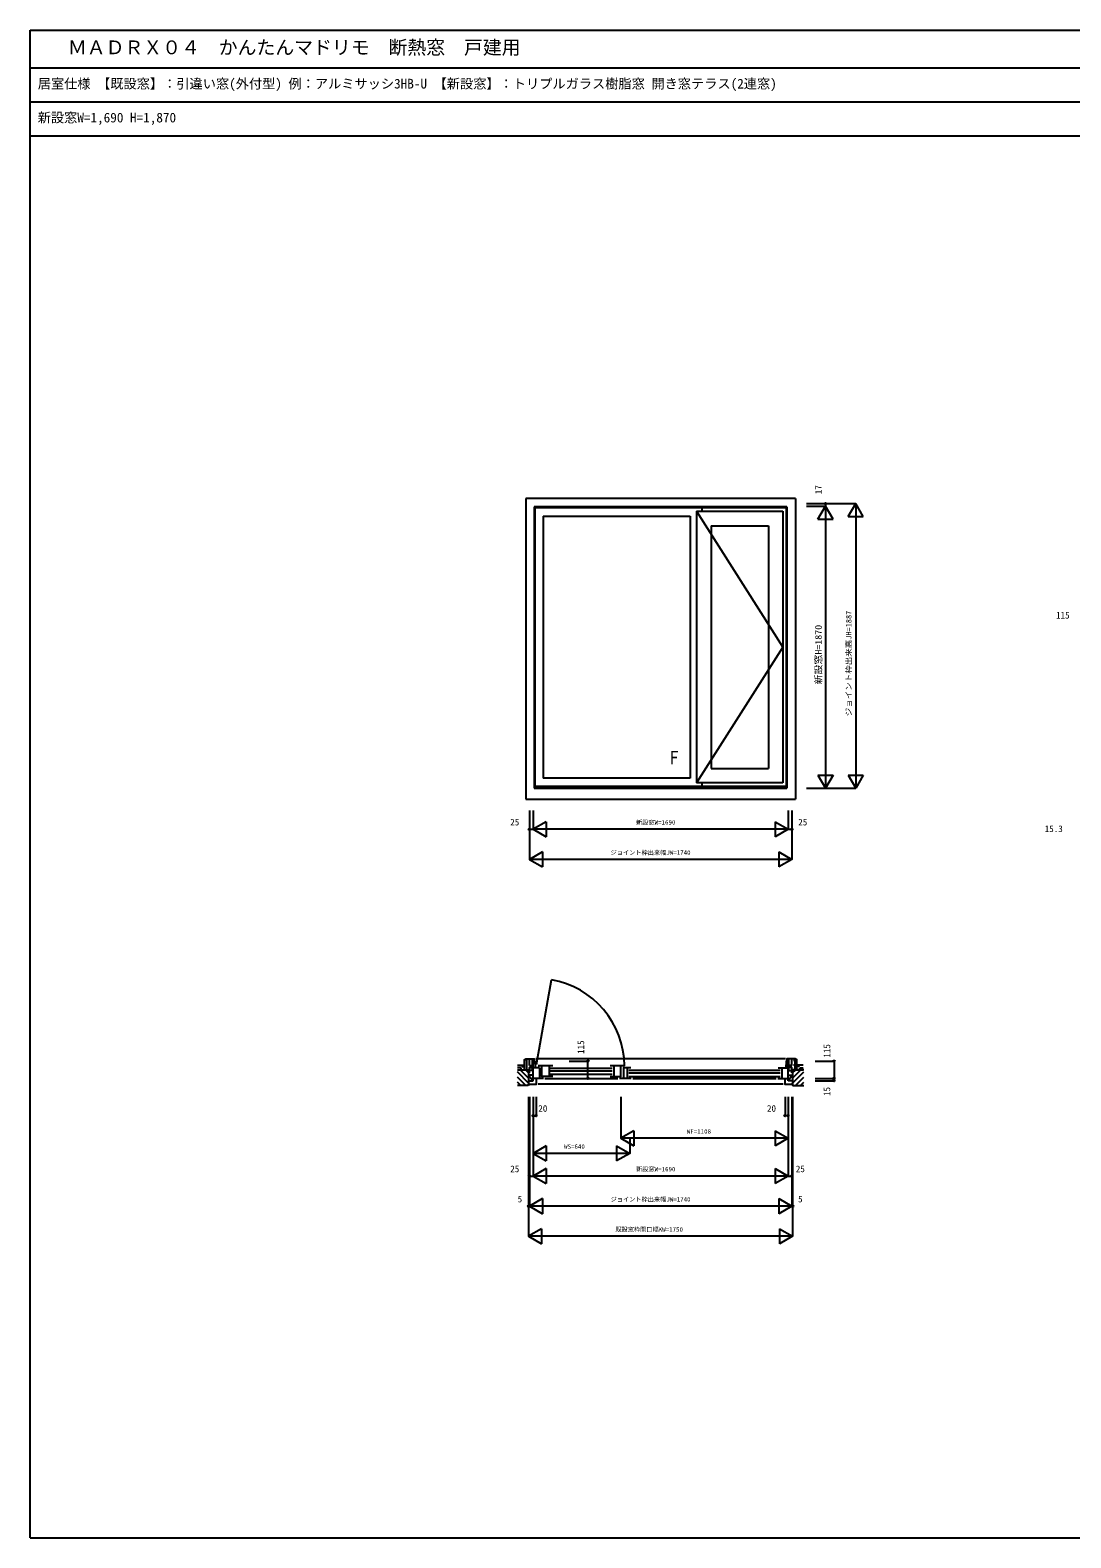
# Model space of a CAD drawing. Units: millimetres, scale not verified. Extents: x -6875 to 6875, y -5000 to 5000.
# Drawn here: x -6875 to 22, y -5000 to 5000 of the extents above; entities that cross this region are included whole.
import ezdxf
from ezdxf.enums import TextEntityAlignment as Align

# ---------------------------------------------------------------- set-up
doc = ezdxf.new("R2010")
doc.units = ezdxf.units.MM
doc.header["$LTSCALE"] = 20
for name, color, linetype in [('0-0_0', 7, 'Continuous'), ('0-1_YKK_A1', 4, 'Continuous'), ('0-2_YKK_B1', 4, 'Continuous'), ('0-3_YKK_B1E', 7, 'Continuous'), ('0-4_YKK_B2', 5, 'Continuous'), ('0-8_YKK_F1', 7, 'Continuous'), ('0-9_YKK_N1', 2, 'Continuous'), ('0-A_YKK_Z1', 7, 'Continuous')]:
    doc.layers.add(name, color=color, linetype=linetype)
doc.styles.add('ＭＳ ゴシック', font='')
doc.styles.get('ＭＳ ゴシック').set_extended_font_data('MS Gothic')

msp = doc.modelspace()

# ---------------------------------------------------------------- linework, layer by layer
at = {"layer": '0-1_YKK_A1'}
for p, q in [((-3589.69, 1893.8), (-3589.69, -100.1)), ((-1803.69, 1893.8), (-3589.69, 1893.8)), ((-3533.69, 1837.8), (-3533.69, -27.1)), ((-1859.69, 1837.8), (-3533.69, 1837.8)), ((-3529.69, 1830.9), (-3529.69, -15.1)), ((-1863.69, 1830.9), (-3529.69, 1830.9)), ((-2457.69, 1808.9), (-2457.69, 6.9)), ((-2457.69, 1808.9), (-1885.69, 1808.9)), ((-2423.69, 1830.9), (-2423.69, 1808.9)), ((-1885.69, 1808.9), (-1885.69, 6.9)), ((-1863.69, 1830.9), (-1863.69, -15.1)), ((-1859.69, 1837.8), (-1859.69, -27.1)), ((-1803.69, 1893.8), (-1803.69, -100.1)), ((-3475.69, 1776.9), (-3475.69, 38.9)), ((-3475.69, 1776.9), (-2499.69, 1776.9)), ((-2499.69, 1776.9), (-2499.69, 38.9)), ((-2361.69, 1712.9), (-2361.69, 102.9)), ((-2361.69, 1712.9), (-1981.69, 1712.9)), ((-1981.69, 1712.9), (-1981.69, 102.9)), ((-2361.69, 102.9), (-1981.69, 102.9)), ((-2499.69, 38.9), (-3475.69, 38.9)), ((-1885.69, 6.9), (-2457.69, 6.9)), ((-2423.69, 6.9), (-2423.69, -15.1)), ((-3533.69, -27.1), (-1859.69, -27.1)), ((-3529.69, -15.1), (-1863.69, -15.1)), ((-3589.69, -100.1), (-1803.69, -100.1))]:
    msp.add_line(p, q, dxfattribs=at)
msp.add_lwpolyline([(-2457.69, 1808.9), (-1885.69, 907.9), (-2457.69, 6.9)], dxfattribs=at)
at = {"layer": '0-2_YKK_B1'}
for p, q in [((-3519.16, -1861.44), (-3419.82, -1298.1)), ((-3566.69, -1866.8), (-3566.69, -1822.1)), ((-3566.69, -1866.8), (-3546.69, -1866.8)), ((-3554.49, -1866.8), (-3554.49, -1880)), ((-3546.69, -1900.6), (-3546.69, -1822.1)), ((-3499.69, -1883.1), (-3541.69, -1883.1)), ((-1869.69, -1822.8), (-3523.69, -1822.8)), ((-3411.69, -1869.1), (-3507.69, -1869.1)), ((-3499.69, -1883.1), (-3499.69, -1953.1)), ((-3435.69, -1869.1), (-3435.69, -1939.1)), ((-3425.69, -1884.1), (-3017.69, -1884.1)), ((-2935.69, -1869.1), (-3031.69, -1869.1)), ((-3007.69, -1869.1), (-3007.69, -1939.1)), ((-2917.69, -1883.1), (-2917.69, -1953.1)), ((-2907.69, -1898.1), (-1903.69, -1898.1)), ((-1917.69, -1883.1), (-1851.69, -1883.1)), ((-1893.69, -1883.1), (-1893.69, -1953.1)), ((-1846.69, -1900.6), (-1846.69, -1822.1)), ((-1826.69, -1866.8), (-1846.69, -1866.8)), ((-1838.89, -1866.8), (-1838.89, -1880)), ((-1826.69, -1866.8), (-1826.69, -1822.1)), ((-3546.69, -1900.6), (-3566.69, -1900.6)), ((-3473.69, -1953.1), (-3541.69, -1953.1)), ((-1884.23, -1990.12), (-3509.19, -1990.12)), ((-3463.69, -1953.1), (-2979.69, -1953.1)), ((-3017.69, -1904.6), (-3425.69, -1904.6)), ((-3425.69, -1925.1), (-3017.69, -1925.1)), ((-2891.69, -1953.1), (-2969.69, -1953.1)), ((-1903.69, -1918.6), (-2907.69, -1918.6)), ((-2907.69, -1939.1), (-1903.69, -1939.1)), ((-2881.69, -1953.1), (-1929.69, -1953.1)), ((-1919.69, -1953.1), (-1851.69, -1953.1)), ((-1846.69, -1900.6), (-1826.69, -1900.6))]:
    msp.add_line(p, q, dxfattribs=at)
for points in [[(-3589.69, -1827.1), (-3589.69, -1822.1), (-3533.69, -1822.1), (-3533.69, -1838.1)], [(-3566.69, -1915.6), (-3566.69, -1880), (-3546.69, -1880)], [(-3541.69, -1968.1), (-3541.69, -1838.1), (-3529.69, -1838.1), (-3527.33, -1883.1)], [(-3411.69, -1939.1), (-3483.69, -1939.1), (-3483.69, -1869.1)], [(-3031.69, -1939.1), (-2959.69, -1939.1), (-2959.69, -1869.1)], [(-2893.69, -1883.1), (-2943.69, -1883.1), (-2943.69, -1953.1)], [(-1851.69, -1968.1), (-1851.69, -1838.1), (-1863.69, -1838.1), (-1866.05, -1883.1)], [(-1803.69, -1827.1), (-1803.69, -1822.1), (-1859.69, -1822.1), (-1859.69, -1838.1)], [(-1826.69, -1915.6), (-1826.69, -1880), (-1846.69, -1880)], [(-3569.19, -1990.1), (-3519.19, -1990.1), (-3519.19, -1953.1)], [(-1874.23, -1953.1), (-1874.23, -1990.1), (-1824.23, -1990.1)]]:
    msp.add_lwpolyline(points, dxfattribs=at)
msp.add_arc((-3521.47, -1875.02), 585.81, 0.57927, 80.00785, dxfattribs=at)
at = {"layer": '0-3_YKK_B1E'}
for p, q in [((-3614.19, -1895.1), (-3575.19, -1895.1)), ((-3604.19, -1861.1), (-3599.19, -1861.1)), ((-3577.79, -1831.7), (-3586.29, -1831.7)), ((-3577.79, -1862.5), (-3586.29, -1862.5)), ((-3583.49, -1872.9), (-3586.29, -1872.9)), ((-1779.18, -1895.1), (-1818.18, -1895.1)), ((-1815.58, -1831.7), (-1807.08, -1831.7)), ((-1815.58, -1862.5), (-1807.08, -1862.5)), ((-1809.88, -1872.9), (-1807.08, -1872.9)), ((-1789.18, -1861.1), (-1794.18, -1861.1))]:
    msp.add_line(p, q, dxfattribs=at)
for points in [[(-3599.19, -1895.1), (-3599.19, -1827.1), (-3586.29, -1827.1), (-3586.29, -1895.1)], [(-1794.18, -1895.1), (-1794.18, -1827.1), (-1807.08, -1827.1), (-1807.08, -1895.1)]]:
    msp.add_lwpolyline(points, dxfattribs=at)
at = {"layer": '0-4_YKK_B2'}
for p, q in [((-3614.1, -1874.12), (-3614.1, -1865.12)), ((-3613, -1865.12), (-3614.1, -1866.22)), ((-3607.35, -1865.12), (-3614.1, -1871.88)), ((-3614.1, -1874.12), (-3599.2, -1874.12)), ((-3601.29, -1865.12), (-3610.69, -1874.12)), ((-3599.2, -1868.69), (-3605.03, -1874.12)), ((-1787.18, -1865.1), (-1794.18, -1871.7)), ((-1793.36, -1865.21), (-1794.18, -1866.04)), ((-1779.28, -1874.1), (-1794.18, -1874.1)), ((-1781.53, -1865.1), (-1790.93, -1874.1)), ((-1779.28, -1868.51), (-1784.87, -1874.1)), ((-1779.28, -1874.1), (-1779.28, -1865.1)), ((-3571.69, -1992.01), (-3569.78, -1990.1)), ((-3571.69, -1997.67), (-3564.12, -1990.1)), ((-3571.69, -1998.1), (-3571.69, -1990.1)), ((-3563.69, -1990.1), (-3571.69, -1998.1)), ((-3571.69, -1990.1), (-3563.69, -1990.1)), ((-3571.67, -1998.08), (-3571.69, -1998.07)), ((-1829.69, -1990.1), (-1821.69, -1998.1)), ((-1821.69, -1990.1), (-1829.69, -1990.1)), ((-1829.07, -1990.72), (-1828.44, -1990.1)), ((-1826.24, -1993.55), (-1822.79, -1990.1)), ((-1823.41, -1996.38), (-1821.69, -1994.66)), ((-1821.69, -1998.1), (-1821.69, -1990.1))]:
    msp.add_line(p, q, dxfattribs=at)
at = {"layer": '0-8_YKK_F1'}
for p, q in [((-6875.1, 4999.9), (6874.9, 4999.9)), ((-6875.1, -5000.1), (-6875.1, 4999.9)), ((-6875.1, 4749.9), (6624.9, 4749.9)), ((-6875.1, 4524.9), (6624.9, 4524.9)), ((-6875.1, 4299.9), (6624.9, 4299.9)), ((-6875.1, -5000.1), (6874.9, -5000.1))]:
    msp.add_line(p, q, dxfattribs=at)
at = {"layer": '0-9_YKK_N1'}
for p, q in [((-1728.69, 1859.9), (-1403.69, 1859.9)), ((-1728.69, 1842.9), (-1603.69, 1842.9)), ((-1653.69, 1756.3), (-1603.69, 1842.9)), ((-1603.69, 1859.9), (-1603.69, 1842.9)), ((-1553.69, 1756.3), (-1603.69, 1842.9)), ((-1603.69, 1842.9), (-1603.69, -27.1)), ((-1453.69, 1773.3), (-1403.69, 1859.9)), ((-1403.69, 1859.9), (-1403.69, -27.1)), ((-1353.69, 1773.3), (-1403.69, 1859.9)), ((-1653.69, 1756.3), (-1553.69, 1756.3)), ((-1453.69, 1773.3), (-1353.69, 1773.3)), ((-1653.69, 59.5), (-1553.69, 59.5)), ((-1653.69, 59.5), (-1603.69, -27.1)), ((-1553.69, 59.5), (-1603.69, -27.1)), ((-1453.69, 59.5), (-1353.69, 59.5)), ((-1453.69, 59.5), (-1403.69, -27.1)), ((-1353.69, 59.5), (-1403.69, -27.1)), ((-1728.69, -27.1), (-1403.69, -27.1)), ((-3566.69, -175.1), (-3566.69, -500.1)), ((-3541.69, -175.1), (-3541.69, -300.1)), ((-1826.69, -175.1), (-1826.69, -500.1)), ((-3455.09, -250.1), (-3455.09, -350.1)), ((-1938.29, -250.1), (-1938.29, -350.1)), ((-3566.69, -300.1), (-3541.69, -300.1)), ((-1851.69, -300.1), (-3541.69, -300.1)), ((-3480.09, -450.1), (-3480.09, -550.1)), ((-1913.29, -450.1), (-1913.29, -550.1)), ((-1826.69, -500.1), (-3566.69, -500.1)), ((-3302.93, -1838.1), (-3177.93, -1838.1)), ((-3177.93, -1953.1), (-3177.93, -1838.1)), ((-1672.19, -1838.1), (-1547.19, -1838.1)), ((-1547.19, -1838.1), (-1547.19, -1953.1)), ((-3302.93, -1953.1), (-3177.93, -1953.1)), ((-1672.19, -1953.1), (-1547.19, -1953.1)), ((-1672.19, -1968.1), (-1547.19, -1968.1)), ((-1547.19, -1953.1), (-1547.19, -1968.1)), ((-3571.69, -2075.1), (-3571.69, -3000.1)), ((-3566.69, -2075.1), (-3566.69, -2800.1)), ((-3541.69, -2075.1), (-3541.69, -2600.1)), ((-3521.69, -2075.1), (-3521.69, -2200.1)), ((-2959.69, -2075.1), (-2959.69, -2350.1)), ((-1871.69, -2075.1), (-1871.69, -2200.1)), ((-1826.69, -2075.1), (-1826.69, -2800.1)), ((-1821.69, -2075.1), (-1821.69, -3000.1)), ((-3541.69, -2200.1), (-3521.69, -2200.1)), ((-1851.69, -2200.1), (-1871.69, -2200.1)), ((-1851.69, -2350.1), (-2959.69, -2350.1)), ((-2901.69, -2350.1), (-2901.69, -2450.1)), ((-2873.09, -2300.1), (-2873.09, -2400.1)), ((-1938.29, -2300.1), (-1938.29, -2400.1)), ((-2901.69, -2450.1), (-3541.69, -2450.1)), ((-3455.09, -2400.1), (-3455.09, -2500.1)), ((-2988.29, -2400.1), (-2988.29, -2500.1)), ((-3455.09, -2550.1), (-3455.09, -2650.1)), ((-1938.29, -2550.1), (-1938.29, -2650.1)), ((-3566.69, -2600.1), (-3541.69, -2600.1)), ((-1851.69, -2600.1), (-3541.69, -2600.1)), ((-3480.09, -2750.1), (-3480.09, -2850.1)), ((-1913.29, -2750.1), (-1913.29, -2850.1)), ((-3566.69, -2800.1), (-3571.69, -2800.1)), ((-1826.69, -2800.1), (-3566.69, -2800.1)), ((-1826.69, -2800.1), (-1821.69, -2800.1)), ((-3485.09, -2950.1), (-3485.09, -3050.1)), ((-1908.29, -2950.1), (-1908.29, -3050.1)), ((-1821.69, -3000.1), (-3571.69, -3000.1))]:
    msp.add_line(p, q, dxfattribs=at)
for points in [[(-1851.69, -175.1), (-1851.69, -300.1), (-1826.69, -300.1)], [(-3455.09, -250.1), (-3541.69, -300.1), (-3455.09, -350.1)], [(-1938.29, -250.1), (-1851.69, -300.1), (-1938.29, -350.1)], [(-3480.09, -450.1), (-3566.69, -500.1), (-3480.09, -550.1)], [(-1913.29, -450.1), (-1826.69, -500.1), (-1913.29, -550.1)], [(-1851.69, -2075.1), (-1851.69, -2600.1), (-1826.69, -2600.1)], [(-2873.09, -2300.1), (-2959.69, -2350.1), (-2873.09, -2400.1)], [(-1938.29, -2300.1), (-1851.69, -2350.1), (-1938.29, -2400.1)], [(-3455.09, -2400.1), (-3541.69, -2450.1), (-3455.09, -2500.1)], [(-2988.29, -2400.1), (-2901.69, -2450.1), (-2988.29, -2500.1)], [(-3455.09, -2550.1), (-3541.69, -2600.1), (-3455.09, -2650.1)], [(-1938.29, -2550.1), (-1851.69, -2600.1), (-1938.29, -2650.1)], [(-3480.09, -2750.1), (-3566.69, -2800.1), (-3480.09, -2850.1)], [(-1913.29, -2750.1), (-1826.69, -2800.1), (-1913.29, -2850.1)], [(-3485.09, -2950.1), (-3571.69, -3000.1), (-3485.09, -3050.1)], [(-1908.29, -2950.1), (-1821.69, -3000.1), (-1908.29, -3050.1)]]:
    msp.add_lwpolyline(points, dxfattribs=at)
for centre in [(-1603.69, 1859.9), (-3566.69, -300.1), (-1826.69, -300.1), (-3177.93, -1838.1), (-1547.19, -1838.1), (-3178.04, -1953.1), (-1547.19, -1953.1), (-1547.19, -1968.1), (-3541.69, -2200.1), (-3521.69, -2200.1), (-1871.69, -2200.1), (-1851.69, -2200.1), (-3566.69, -2600.1), (-1826.69, -2600.1), (-3571.69, -2800.1), (-1821.69, -2800.1)]:
    msp.add_circle(centre, 5, dxfattribs=at)
at = {"layer": '0-A_YKK_Z1'}
for p, q in [((-3646.19, -1865.13), (-3599.2, -1865.12)), ((-3621.2, -1883.02), (-3646.19, -1883.03)), ((-3646.19, -1895.1), (-3573.69, -1895.1)), ((-3571.69, -1950.37), (-3626.96, -1895.1)), ((-3621.2, -1895.12), (-3621.2, -1883.02)), ((-3571.69, -1916.42), (-3593.01, -1895.1)), ((-3573.69, -1895.1), (-3571.69, -1897.1)), ((-3571.69, -1897.1), (-3571.69, -1998.1)), ((-1819.69, -1895.1), (-1821.69, -1897.1)), ((-1821.69, -1950.37), (-1766.43, -1895.1)), ((-1821.69, -1916.42), (-1800.37, -1895.1)), ((-1821.69, -1897.1), (-1821.69, -1998.1)), ((-1747.19, -1895.1), (-1819.69, -1895.1)), ((-1750.68, -1865.1), (-1794.18, -1865.1)), ((-1772.18, -1883), (-1750.68, -1883)), ((-1772.18, -1895.1), (-1772.18, -1883)), ((-3571.69, -1984.31), (-3646.19, -1909.81)), ((-3589.84, -2000.1), (-3646.19, -1943.75)), ((-3623.78, -2000.1), (-3646.19, -1977.69)), ((-3571.69, -1998.1), (-3573.69, -2000.1)), ((-3571.69, -1930.6), (-3571.69, -1968.1)), ((-3541.69, -1930.6), (-3571.69, -1930.6)), ((-3571.69, -1930.6), (-3541.69, -1968.1)), ((-3571.69, -1968.1), (-3541.69, -1968.1)), ((-3541.69, -1968.1), (-3541.69, -1930.6)), ((-1851.69, -1968.1), (-1851.69, -1930.6)), ((-1851.69, -1930.6), (-1821.69, -1930.6)), ((-1821.69, -1930.6), (-1851.69, -1968.1)), ((-1821.69, -1968.1), (-1851.69, -1968.1)), ((-1821.69, -1984.31), (-1747.19, -1909.81)), ((-1821.69, -1930.6), (-1821.69, -1968.1)), ((-1821.69, -1998.1), (-1819.69, -2000.1)), ((-1803.54, -2000.1), (-1747.19, -1943.75)), ((-1769.6, -2000.1), (-1747.19, -1977.69)), ((-3573.69, -2000.1), (-3646.19, -2000.1)), ((-1819.69, -2000.1), (-1747.19, -2000.1))]:
    msp.add_line(p, q, dxfattribs=at)
msp.add_lwpolyline([(-1750.68, -1895.1), (-1800.68, -1895.1), (-1750.68, -1895.1)], dxfattribs=at)

# ---------------------------------------------------------------- texts
at = {"layer": '0-0_0', "style": 'ＭＳ ゴシック'}
for s, height, p in [('ＭＡＤＲＸ０４\u3000かんたんマドリモ\u3000断熱窓\u3000戸建用', 91.64, (-6625.1, 4812.4)), ('居室仕様 【既設窓】：引違い窓(外付型) 例：アルミサッシ3HB-U 【新設窓】：トリプルガラス樹脂窓 開き窓テラス(2連窓)', 64.15, (-6825.1, 4593.65)), ('新設窓W=1,690 H=1,870', 64.15, (-6825.1, 4368.65))]:
    msp.add_text(s, height=height, dxfattribs=at).set_placement(p, align=Align.BOTTOM_LEFT)
at = {"layer": '0-1_YKK_A1', "style": 'ＭＳ ゴシック', "width": 0.8}
msp.add_text('Ｆ', height=87.98, dxfattribs=at).set_placement((-2655.25, 104.94), align=Align.BOTTOM_LEFT)
at = {"layer": '0-9_YKK_N1', "style": 'ＭＳ ゴシック'}
for s, p in [('17', (-1615.69, 1922.15)), ('115', (-3190.04, -1790.61)), ('115', (-1559.19, -1815.07)), ('15', (-1559.19, -2069.34))]:
    msp.add_text(s, height=43.99, rotation=90, dxfattribs=at).set_placement(p, align=Align.BOTTOM_LEFT)
at = {"layer": '0-9_YKK_N1', "style": 'ＭＳ ゴシック', "width": 1.1}
for s, height, p in [('ジョイント枠出来高JH=1887', 36.66, (-1420.69, 448.9)), ('新設窓H=1870', 43.99, (-1615.69, 660.06))]:
    msp.add_text(s, height=height, rotation=90, dxfattribs=at).set_placement(p, align=Align.BOTTOM_LEFT)
at = {"layer": '0-9_YKK_N1', "style": 'ＭＳ ゴシック'}
for s, height, p in [('115', 43.99, (-75.7, 1084.06)), ('25', 43.99, (-3693.35, -288.1)), ('新設窓W=1690', 29.33, (-2859.19, -278.1)), ('25', 43.99, (-1784.32, -288.1)), ('15.3', 43.99, (-150.76, -332.15)), ('ジョイント枠出来幅JW=1740', 29.33, (-3028.25, -478.1)), ('20', 43.99, (-3507.27, -2187.32)), ('20', 43.99, (-1991.54, -2187.32)), ('WF=1108', 29.33, (-2523.06, -2328.1)), ('WS=640', 29.33, (-3336.42, -2428.1)), ('25', 43.99, (-3693.09, -2588.1)), ('新設窓W=1690', 29.33, (-2859.19, -2578.1)), ('25', 43.99, (-1800.29, -2588.1)), ('5', 43.99, (-3644.19, -2788.1)), ('ジョイント枠出来幅JW=1740', 29.33, (-3028.25, -2778.1)), ('5', 43.99, (-1785.69, -2788.1)), ('既設窓枠開口幅KW=1750', 29.33, (-2996.66, -2978.1))]:
    msp.add_text(s, height=height, dxfattribs=at).set_placement(p, align=Align.BOTTOM_LEFT)

doc.saveas('drawing.dxf')
